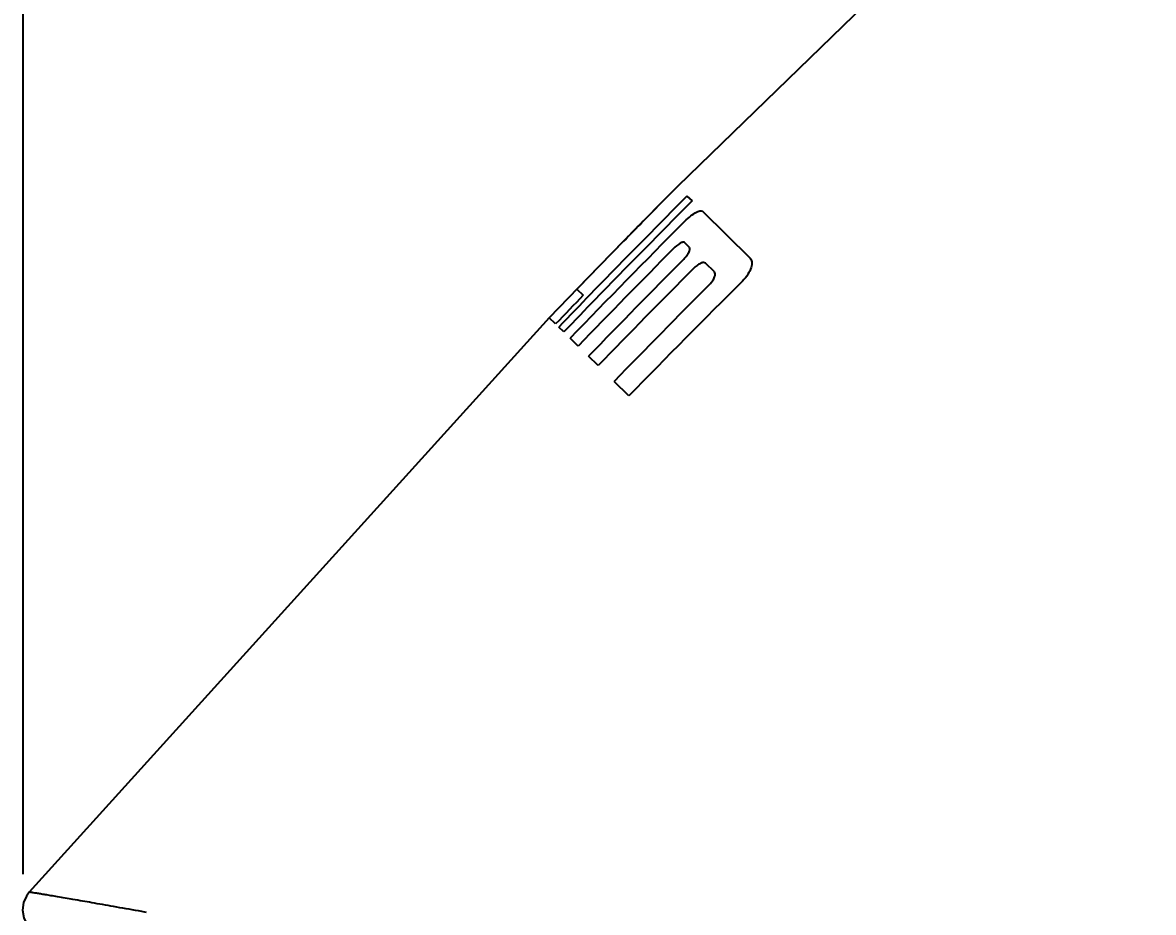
# Model space of a CAD drawing. Header units: millimetres. Extents: x 601 to 1195, y -13 to 407.
# Drawn here: x 818.8 to 836.51, y 303.16 to 317.09 of the extents above; entities that cross this region are included whole.
import ezdxf

# ---------------------------------------------------------------- set-up
doc = ezdxf.new("R2010")
doc.units = ezdxf.units.MM
doc.header["$LTSCALE"] = 0.1
doc.layers.add('DIM', color=3, linetype='Continuous')
doc.styles.get("Standard").update_dxf_attribs({"font": 'arial.ttf'})
doc.dimstyles.new('ISO-25', dxfattribs={"dimtxt": 2.5, "dimasz": 2.5, "dimexe": 1.25, "dimexo": 0.625, "dimtad": 1, "dimlfac": 1.666667, "dimtxsty": 'Standard', "dimcen": 2.5, "dimadec": 0, "dimazin": 0, "dimtfac": 1, "dimtmove": 0, "dimatfit": 3, "dimfxl": 0, "dimarcsym": 0})

# ---------------------------------------------------------------- blocks, each defined once
blk = doc.blocks.new('*D7')
at = {"layer": 'Defpoints', "color": 0}
for p in [(1049.711, 364.428), (818.81, 303.135), (1049.711, 217.456)]:
    blk.add_point(p, dxfattribs=at)
at = {"layer": 'DIM', "color": 0, "lineweight": -2}
for p, q in [((818.81, 303.76), (818.81, 365.678)), ((1049.711, 218.081), (1049.711, 365.678)), ((821.31, 364.428), (1047.211, 364.428))]:
    blk.add_line(p, q, dxfattribs=at)
at = {"layer": 'DIM', "color": 0}
for points in [[(821.31, 364.845), (821.31, 364.011), (818.81, 364.428)], [(1047.211, 364.845), (1047.211, 364.011), (1049.711, 364.428)]]:
    blk.add_solid(points, dxfattribs=at)
at = {"layer": 'DIM', "color": 0, "insert": (934.261, 366.556), "char_height": 2.5, "attachment_point": 5}
blk.add_mtext('384,84', dxfattribs=at)

msp = doc.modelspace()

# ---------------------------------------------------------------- linework, layer by layer
for p, q in [((829.0544, 314.5197), (829.0546, 314.5195)), ((829.2045, 314.3722), (829.2834, 314.2947)), ((828.6415, 314.1018), (828.5179, 313.9765)), ((829.447, 314.134), (830.1946, 313.3993)), ((828.2125, 313.6655), (827.8369, 313.2812)), ((829.2441, 313.5684), (829.1676, 313.6436)), ((827.8369, 313.2812), (827.5118, 312.947)), ((829.6335, 313.1858), (829.4958, 313.3211)), ((827.648, 313.0876), (827.0484, 312.4683)), ((827.5118, 312.947), (827.4822, 312.9164)), ((827.4822, 312.9164), (827.5809, 312.8193)), ((827.0484, 312.4683), (818.9059, 303.4774)), ((827.1482, 312.3703), (827.0484, 312.4683)), ((827.2752, 312.2454), (827.1971, 312.3222)), ((827.5006, 312.0239), (827.3756, 312.1467)), ((827.8126, 311.7173), (827.6631, 311.8643)), ((828.2945, 311.2438), (828.0637, 311.4706)), ((820.7429, 303.1606), (820.6151, 303.183))]:
    msp.add_line(p, q)
for points in [[(848.45, 331.1164), (841.5136, 325.8443), (833.8832, 319.2065), (829.0544, 314.5197)], [(829.0544, 314.5197), (828.4147, 313.8719), (827.648, 313.0876)], [(818.9056, 303.4769), (818.8607, 303.4157), (818.8166, 303.3142), (818.8007, 303.1961), (818.8198, 303.0731), (818.8783, 302.9556), (818.9754, 302.8577), (819.0675, 302.8077)]]:
    msp.add_lwpolyline(points)
for centre, radius, start, end in [((968.4669, 176.2131), 196.3784, 135.22815, 135.399555), ((969.1913, 175.2896), 197.3329, 135.185641, 136.018722), ((968.5616, 175.8015), 196.4148, 135.161929, 135.998904), ((971.2124, 173.5049), 200.2348, 135.449779, 135.574485), ((968.0944, 176.1215), 195.7157, 135.23121, 135.971639), ((967.2738, 176.7491), 194.5143, 135.30975, 135.936969), ((966.085, 177.6752), 192.7883, 135.256717, 135.88955), ((965.0319, 178.4785), 191.2634, 135.205309, 135.843187), ((963.3563, 179.7155), 188.8478, 135.112897, 135.758937), ((961.4587, 181.1834), 186.1408, 134.897051, 135.675572), ((969.9583, 175.1455), 198.054, 135.962211, 136.142607)]:
    msp.add_arc(centre, radius, start, end)
for points, knots in [([(829.1452, 313.9538), (829.1764, 313.985), (829.2363, 314.0403), (829.3135, 314.0979), (829.3698, 314.1281), (829.4064, 314.1426), (829.4359, 314.1426), (829.447, 314.134)], [0, 0, 0, 0, 0.3627057, 0.6701757, 0.7906527, 0.8841929, 1, 1, 1, 1]), ([(829.1676, 313.6436), (829.1608, 313.649), (829.1341, 313.6512), (829.0709, 313.6189), (829.0229, 313.5789), (828.9898, 313.5459)], [0, 0, 0, 0, 0.1239882, 0.3378123, 1, 1, 1, 1]), ([(829.1536, 313.385), (829.1714, 313.4031), (829.2031, 313.4398), (829.2389, 313.4946), (829.2598, 313.5508), (829.2441, 313.5684)], [0, 0, 0, 0, 0.3596988, 0.6650495, 1, 1, 1, 1]), ([(829.4958, 313.3211), (829.4875, 313.3277), (829.4598, 313.3355), (829.4129, 313.3189), (829.3586, 313.2865), (829.3227, 313.2548), (829.3045, 313.2367)], [0, 0, 0, 0, 0.1438015, 0.3576512, 0.65266, 1, 1, 1, 1]), ([(830.1946, 313.3993), (830.2091, 313.3833), (830.2296, 313.3327), (830.2118, 313.2418), (830.1607, 313.1395), (830.1063, 313.0734), (830.0739, 313.0412)], [0, 0, 0, 0, 0.1595959, 0.375448, 0.6627249, 1, 1, 1, 1]), ([(829.5579, 312.9877), (829.5761, 313.006), (829.6072, 313.043), (829.6377, 313.0996), (829.6508, 313.1489), (829.6411, 313.1773), (829.6335, 313.1858)], [0, 0, 0, 0, 0.3425865, 0.633957, 0.8488385, 1, 1, 1, 1]), ([(820.6151, 303.183), (820.4851, 303.2057), (820.241, 303.2485), (819.8993, 303.3086), (819.6064, 303.3597), (819.3937, 303.3963), (819.249, 303.4209), (819.1601, 303.4358), (819.0844, 303.4484), (819.0222, 303.4586), (818.9788, 303.4656), (818.951, 303.47), (818.9352, 303.4726), (818.9233, 303.4742), (818.9139, 303.4764), (818.91, 303.4757), (818.9063, 303.4776), (818.9063, 303.477)], [0, 0, 0, 0, 0.2282732, 0.4287412, 0.6004346, 0.7425467, 0.8022766, 0.8543302, 0.8986076, 0.9350081, 0.9634306, 0.9746186, 0.9837741, 0.9908864, 0.9959567, 0.9989921, 1, 1, 1, 1])]:
    msp.add_open_spline(points, degree=3, knots=knots)

# ---------------------------------------------------------------- dimensions: what is measured, and where the dimension line sits
at = {"layer": 'DIM'}
dim = msp.add_linear_dim(base=(1049.7114, 364.4281), p1=(818.8103, 303.1346), p2=(1049.7114, 217.4557), dimstyle='ISO-25', dxfattribs=at)
dim.commit()
dim.dimension.update_dxf_attribs({"geometry": '*D7', "text_midpoint": (934.2608, 366.5555)})

doc.saveas('drawing.dxf')
